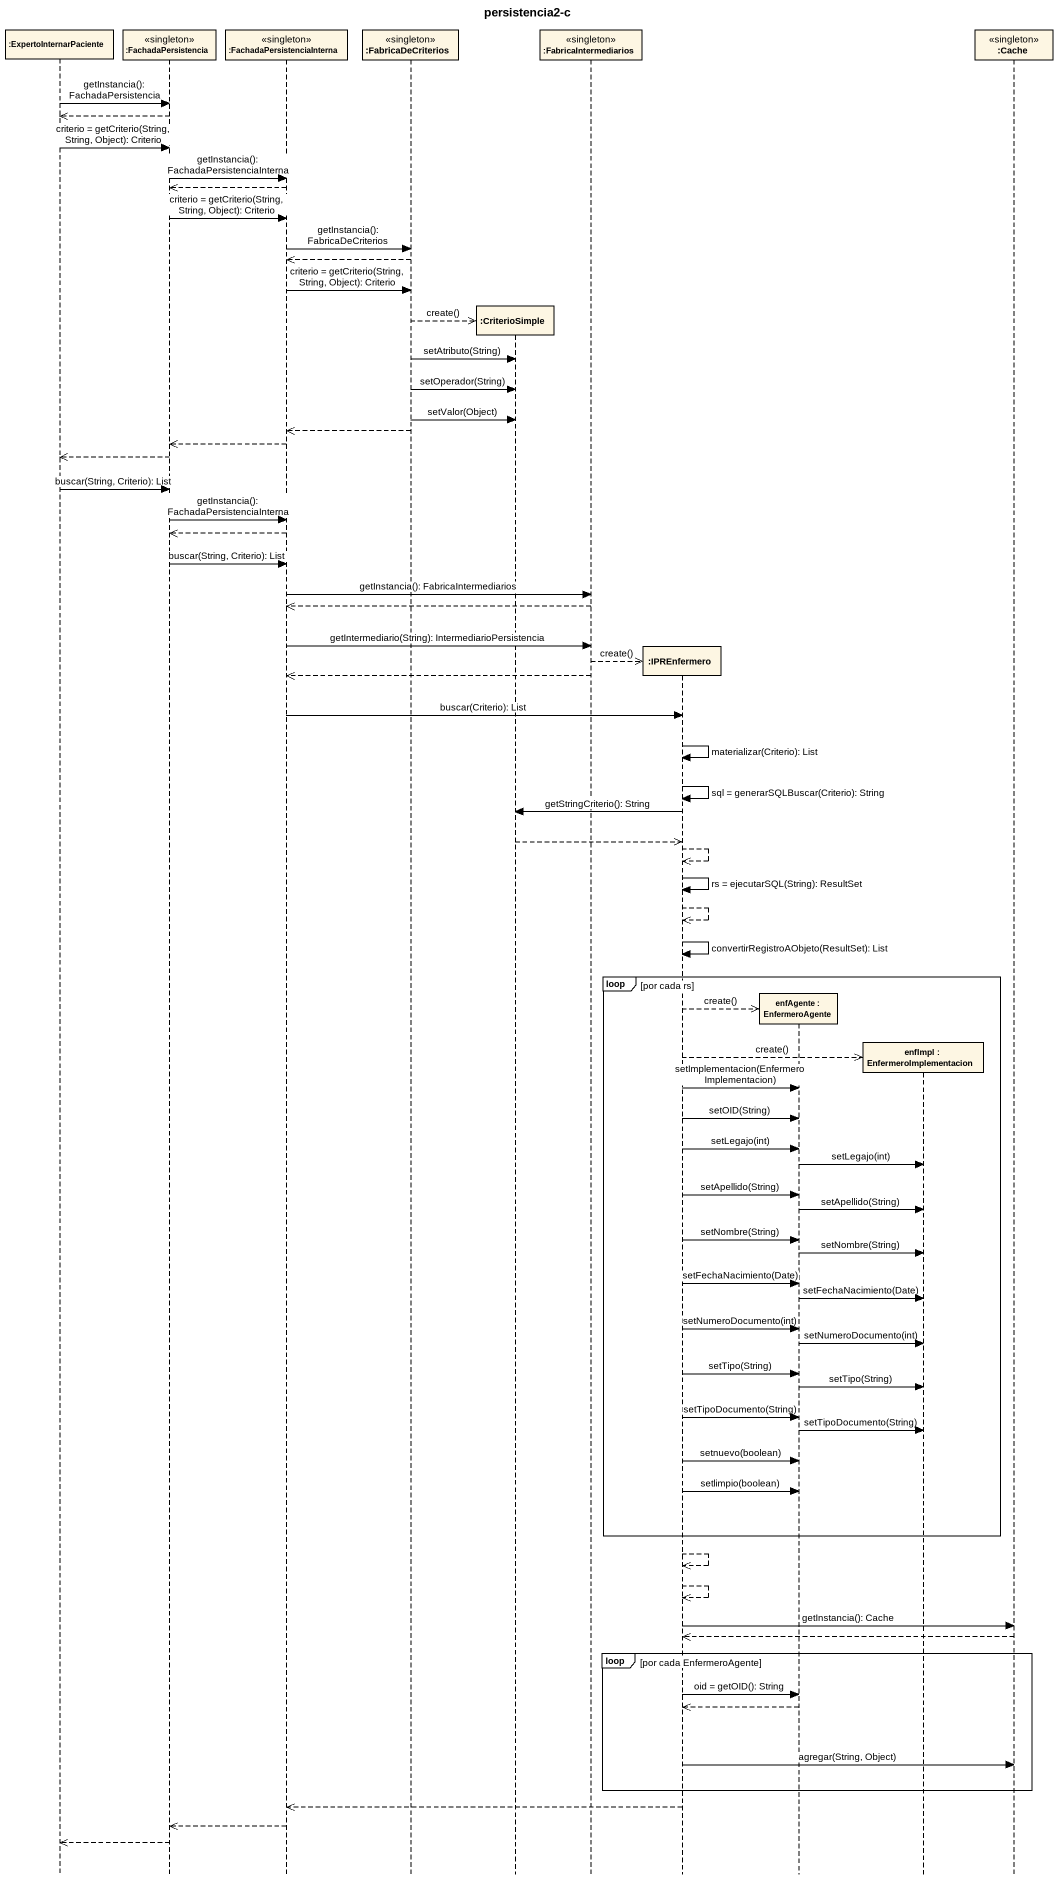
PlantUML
@startuml
title persistencia2-c
hide footbox
participant ":ExpertoInternarPaciente" as ExpertoInternarPaciente
participant ":FachadaPersistencia" as FachadaPersistencia <<singleton>>
participant ":FachadaPersistenciaInterna" as FachadaPersistenciaInterna <<singleton>>
participant ":FabricaDeCriterios" as FabricaDeCriterios <<singleton>>
participant ":CriterioSimple" as CriterioSimple
participant ":FabricaIntermediarios" as FabricaIntermediarios <<singleton>>
participant ":IPREnfermero" as IPREnfermero
participant "enfAgente : EnfermeroAgente" as enfAgente
participant "enfImpl : EnfermeroImplementacion" as enfImpl
participant ":Cache" as Cache <<singleton>>

ExpertoInternarPaciente -> FachadaPersistencia : getInstancia(): FachadaPersistencia
FachadaPersistencia -->> ExpertoInternarPaciente
ExpertoInternarPaciente -> FachadaPersistencia : criterio = getCriterio(String, String, Object): Criterio
FachadaPersistencia -> FachadaPersistenciaInterna : getInstancia(): FachadaPersistenciaInterna
FachadaPersistenciaInterna -->> FachadaPersistencia
FachadaPersistencia -> FachadaPersistenciaInterna : criterio = getCriterio(String, String, Object): Criterio
FachadaPersistenciaInterna -> FabricaDeCriterios : getInstancia(): FabricaDeCriterios
FabricaDeCriterios -->> FachadaPersistenciaInterna
FachadaPersistenciaInterna -> FabricaDeCriterios : criterio = getCriterio(String, String, Object): Criterio
FabricaDeCriterios -->> CriterioSimple ** : create()
FabricaDeCriterios -> CriterioSimple : setAtributo(String)
FabricaDeCriterios -> CriterioSimple : setOperador(String)
FabricaDeCriterios -> CriterioSimple : setValor(Object)
FabricaDeCriterios -->> FachadaPersistenciaInterna
FachadaPersistenciaInterna -->> FachadaPersistencia
FachadaPersistencia -->> ExpertoInternarPaciente
ExpertoInternarPaciente -> FachadaPersistencia : buscar(String, Criterio): List
FachadaPersistencia -> FachadaPersistenciaInterna : getInstancia(): FachadaPersistenciaInterna
FachadaPersistenciaInterna -->> FachadaPersistencia
FachadaPersistencia -> FachadaPersistenciaInterna : buscar(String, Criterio): List
FachadaPersistenciaInterna -> FabricaIntermediarios : getInstancia(): FabricaIntermediarios
FabricaIntermediarios -->> FachadaPersistenciaInterna
FachadaPersistenciaInterna -> FabricaIntermediarios : getIntermediario(String): IntermediarioPersistencia
FabricaIntermediarios -->> IPREnfermero ** : create()
FabricaIntermediarios -->> FachadaPersistenciaInterna
FachadaPersistenciaInterna -> IPREnfermero : buscar(Criterio): List
IPREnfermero -> IPREnfermero : materializar(Criterio): List
IPREnfermero -> IPREnfermero : sql = generarSQLBuscar(Criterio): String
IPREnfermero -> CriterioSimple : getStringCriterio(): String
CriterioSimple -->> IPREnfermero
IPREnfermero -->> IPREnfermero
IPREnfermero -> IPREnfermero : rs = ejecutarSQL(String): ResultSet
IPREnfermero -->> IPREnfermero
IPREnfermero -> IPREnfermero : convertirRegistroAObjeto(ResultSet): List
loop por cada rs
  IPREnfermero -->> enfAgente ** : create()
  IPREnfermero -->> enfImpl ** : create()
  IPREnfermero -> enfAgente : setImplementacion(EnfermeroImplementacion)
  IPREnfermero -> enfAgente : setOID(String)
  IPREnfermero -> enfAgente : setLegajo(int)
  enfAgente -> enfImpl : setLegajo(int)
  IPREnfermero -> enfAgente : setApellido(String)
  enfAgente -> enfImpl : setApellido(String)
  IPREnfermero -> enfAgente : setNombre(String)
  enfAgente -> enfImpl : setNombre(String)
  IPREnfermero -> enfAgente : setFechaNacimiento(Date)
  enfAgente -> enfImpl : setFechaNacimiento(Date)
  IPREnfermero -> enfAgente : setNumeroDocumento(int)
  enfAgente -> enfImpl : setNumeroDocumento(int)
  IPREnfermero -> enfAgente : setTipo(String)
  enfAgente -> enfImpl : setTipo(String)
  IPREnfermero -> enfAgente : setTipoDocumento(String)
  enfAgente -> enfImpl : setTipoDocumento(String)
  IPREnfermero -> enfAgente : setnuevo(boolean)
  IPREnfermero -> enfAgente : setlimpio(boolean)
end
IPREnfermero -->> IPREnfermero
IPREnfermero -->> IPREnfermero
IPREnfermero -> Cache : getInstancia(): Cache
Cache -->> IPREnfermero
loop por cada EnfermeroAgente
  IPREnfermero -> enfAgente : oid = getOID(): String
  enfAgente -->> IPREnfermero
  IPREnfermero -> Cache : agregar(String, Object)
end
IPREnfermero -->> FachadaPersistenciaInterna
FachadaPersistenciaInterna -->> FachadaPersistencia
FachadaPersistencia -->> ExpertoInternarPaciente
@enduml
